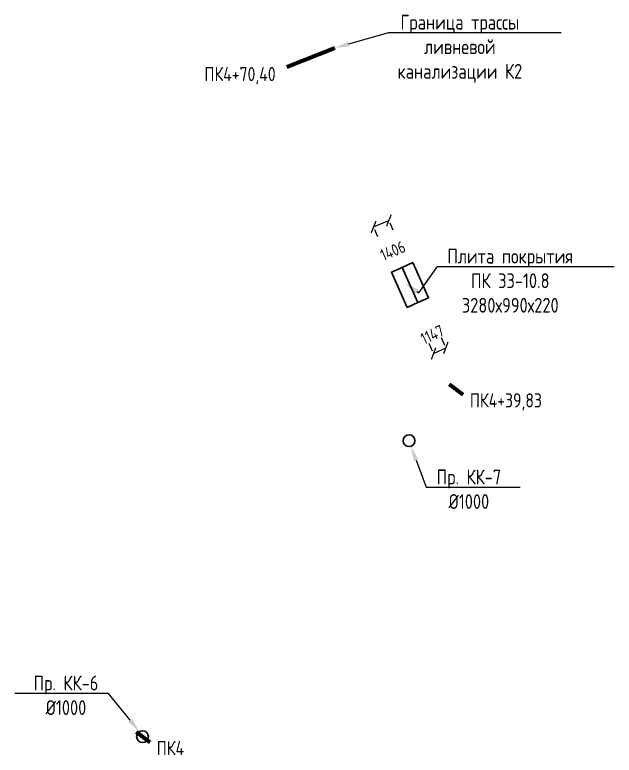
# Model space of a CAD drawing. Header units: millimetres. Extents: x 23834235 to 25435680, y -11289 to 22860162.
# Drawn here: x 24245832 to 24296667, y 22732485 to 22795266 of the extents above; entities that cross this region are included whole.
import ezdxf
from ezdxf import colors
from ezdxf.entities.mleader import LeaderData, LeaderLine
from ezdxf.math import Vec2, Vec3

# ---------------------------------------------------------------- set-up
doc = ezdxf.new("R2010")
doc.units = ezdxf.units.MM
doc.layers.add('Выноски', color=7, linetype='Continuous')
for name, color, linetype, lineweight in [('Колодца К2', 30, 'Continuous', 30), ('Пикеты', 1, 'Continuous', 60), ('Плита перекрытия', 7, 'Continuous', 30)]:
    doc.layers.add(name, color=color, linetype=linetype, lineweight=lineweight)
doc.styles.add('GOST 2.304', font='GOST_type.ttf')
doc.styles.get("Standard").update_dxf_attribs({"font": 'arial.ttf'})
doc.dimstyles.new('STANDARD$0', dxfattribs={"dimscale": 100, "dimtxt": 2.5, "dimasz": 1, "dimexe": 0.5, "dimexo": 2, "dimgap": 1, "dimtad": 1, "dimdec": 0, "dimzin": 0, "dimdsep": 46, "dimtxsty": 'Standard', "dimblk1": 'OBLIQUE', "dimblk2": 'OBLIQUE', "dimsah": 1, "dimcen": 2, "dimadec": 0, "dimazin": 0, "dimtfac": 1, "dimtdec": 4, "dimtofl": 0, "dimtmove": 2, "dimatfit": 3, "dimldrblk": 'OBLIQUE', "dimfxl": 1, "dimtolj": 1, "dimtzin": 0, "dimarcsym": 0})

# ---------------------------------------------------------------- blocks, each defined once
blk = doc.blocks.new('_ArchTick')
at = {"color": 0, "linetype": 'ByBlock', "const_width": 0.15}
blk.add_lwpolyline([(-0.5, -0.5), (0.5, 0.5)], dxfattribs=at)
blk = doc.blocks.new('*D28')
at = {"color": 0, "lineweight": -2, "transparency": 16777216}
for p, q in [((24276263, 22777277), (24277556, 22777829)), ((24277912, 22776997), (24277655, 22777600)), ((24276619, 22776445), (24276361, 22777047))]:
    blk.add_line(p, q, dxfattribs=at)
at = {"color": 0, "lineweight": -2, "transparency": 16777216, "xscale": 750.0000000000001, "yscale": 750.0000000000001, "zscale": 750.0000000000001}
for p, rotation in [((24277556, 22777829), 23.11587157500197), ((24276263, 22777277), 203.115871575002)]:
    blk.add_blockref('_ArchTick', p, dxfattribs=dict(at, rotation=rotation))
at = {"color": 0, "transparency": 16777216, "insert": (24277892, 22775252), "char_height": 1000, "attachment_point": 5, "rotation": 23.11587, "style": 'GOST 2.304'}
blk.add_mtext('\\A1;1406', dxfattribs=at)
blk = doc.blocks.new('_Oblique')
at = {"color": 0, "linetype": 'ByBlock', "lineweight": -2}
blk.add_line((-0.5, -0.5), (0.5, 0.5), dxfattribs=at)
blk = doc.blocks.new('*D29')
at = {"color": 0, "lineweight": -2, "transparency": 16777216}
for p, q in [((24281983, 22767899), (24282283, 22767252)), ((24280942, 22767418), (24281242, 22766770)), ((24281347, 22766543), (24282388, 22767025))]:
    blk.add_line(p, q, dxfattribs=at)
at = {"color": 0, "lineweight": -2, "transparency": 16777216, "xscale": 750.0000000000001, "yscale": 750.0000000000001, "zscale": 750.0000000000001}
for p, rotation in [((24282388, 22767025), 24.83359828694749), ((24281347, 22766543), 204.8335982869475)]:
    blk.add_blockref('_ArchTick', p, dxfattribs=dict(at, rotation=rotation))
at = {"color": 0, "transparency": 16777216, "insert": (24281237, 22768146), "char_height": 1000, "attachment_point": 5, "rotation": 24.8336, "style": 'GOST 2.304'}
blk.add_mtext('\\A1;1147', dxfattribs=at)

msp = doc.modelspace()

# ---------------------------------------------------------------- linework, layer by layer
at = {"layer": 'Колодца К2'}
for centre in [(24279267.938, 22759148.881), (24256663.936, 22734056.88)]:
    msp.add_circle(centre, 500, dxfattribs=at)
at = {"layer": 'Пикеты', "color": 240, "lineweight": 70, "true_color": 0xed1f24}
for p, q in [((24268911.987, 22790860.74), (24272965.601, 22792452.445)), ((24283866.576, 22763048.35), (24282711.694, 22763927.841)), ((24257309.247, 22733562.282), (24256154.365, 22734441.774))]:
    msp.add_line(p, q, dxfattribs=at)
at = {"layer": 'Плита перекрытия'}
for points in [[(24277771.62, 22773444.437), (24278674.151, 22773851.248), (24280018.983, 22770864.859), (24279109.425, 22770457.207), (24277771.62, 22773444.437)], [(24278681.179, 22773852.089), (24279583.71, 22774258.901), (24280928.542, 22771272.512), (24280018.983, 22770864.859), (24278681.179, 22773852.089)]]:
    msp.add_lwpolyline(points, dxfattribs=at)

# ---------------------------------------------------------------- texts
at = {"layer": 'Пикеты', "style": 'GOST 2.304'}
for s, p in [('ПК4+70,40', (24261912.75, 22789643.535)), ('ПК4+39,83', (24284426.353, 22761974.354, -123453)), ('ПК4', (24257869.024, 22732488.287, -123453))]:
    msp.add_text(s, height=1200, dxfattribs=at).set_placement(p)

# ---------------------------------------------------------------- dimensions: what is measured, and where the dimension line sits
for p1, p2, distance, picture, middle in [((24276225.937, 22777364.381), (24277519.251, 22777916.449), -94.603, '*D28', (24277892.056, 22775252.153)), ((24281362.245, 22766510.003), (24282402.995, 22766991.638), 36.547, '*D29', (24281237.144, 22768145.61))]:
    dim = msp.add_aligned_dim(p1=p1, p2=p2, distance=distance, dimstyle='STANDARD$0', override={"dimscale": 500, "dimtxt": 2, "dimasz": 1.5, "dimtxsty": 'GOST 2.304', "dimblk1": 'ArchTick', "dimblk2": 'ArchTick'})
    dim.commit()
    dim.dimension.update_dxf_attribs({"geometry": picture, "text_midpoint": middle})

# ---------------------------------------------------------------- leaders
at = {"layer": 'Выноски', "color": 0, "lineweight": -2}
ml = msp.add_multileader_mtext('Standard', dxfattribs=at)
ml.set_content('{\\C0;Граница трассы\\Pливневой\\Pканализации К2}', color=5, style='GOST 2.304')
ml.set_leader_properties(lineweight=-3)
ml.build(insert=Vec2(0, 0))
ml.multileader.update_dxf_attribs({"text_left_attachment_type": 6, "text_right_attachment_type": 6, "dogleg_length": 1, "arrow_head_size": 1250, "scale": 500})
ctx = ml.context
ctx.base_point, ctx.scale, ctx.char_height, ctx.arrow_head_size, ctx.landing_gap_size, ctx.plane_origin = Vec3(24277642.821, 22793765.127, -193576), 500, 1250, 1250, 900, Vec3(24280510.295, 22789108.96, -193576)
ctx.left_attachment, ctx.right_attachment, ctx.text_align_type = 6, 6, 1
notes = []
notes.append((ctx, [(0, (1, 1, 0), (24277542.973, 22793765.127, -193576), (1, 0), 99.848, [(1, [(24272965.601, 22792452.445, -193576)], 0, [])])]))
ctx.mtext.insert, ctx.mtext.alignment, ctx.mtext.flow_direction = Vec3(24283577.221, 22795265.127, -193576), 2, 5
ml = msp.add_multileader_mtext('Standard', dxfattribs=at)
ml.set_content('{\\C0;Плита покрытия\\PПК 33-10.8\\P3280х990х220}', color=5, style='GOST 2.304')
ml.set_leader_properties(lineweight=-3)
ml.build(insert=Vec2(0, 0))
ml.multileader.update_dxf_attribs({"text_left_attachment_type": 6, "text_right_attachment_type": 6, "dogleg_length": 1, "arrow_head_size": 1250, "scale": 500})
ctx = ml.context
ctx.base_point, ctx.scale, ctx.char_height, ctx.arrow_head_size, ctx.landing_gap_size, ctx.plane_origin = Vec3(24281784.348, 22773926.448, 105124), 500, 1250, 1250, 900, Vec3(24279863.831, 22747847.263, 105124)
ctx.left_attachment, ctx.right_attachment, ctx.text_align_type = 6, 6, 1
notes.append((ctx, [(0, (1, 1, 0), (24281684.5, 22773926.448, 105124), (1, 0), 99.848, [(0, [(24278911.273, 22772514.426, 105124), (24280097, 22771685.487, 105124)], 0, [])])]))
ctx.mtext.insert, ctx.mtext.alignment, ctx.mtext.flow_direction = Vec3(24287852.772, 22775426.448, 105124), 2, 5
ml = msp.add_multileader_mtext('Standard', dxfattribs=at)
ml.set_content('{\\C0;Пр. КК-7\\P%%C1000}', color=5, style='GOST 2.304')
ml.set_leader_properties(lineweight=-3)
ml.build(insert=Vec2(0, 0))
ml.multileader.update_dxf_attribs({"text_left_attachment_type": 6, "text_right_attachment_type": 6, "dogleg_length": 1, "arrow_head_size": 1250, "scale": 500})
ctx = ml.context
ctx.base_point, ctx.scale, ctx.char_height, ctx.arrow_head_size, ctx.landing_gap_size, ctx.plane_origin = Vec3(24280819.937, 22755202.881, 105124), 500, 1250, 1250, 900, Vec3(24278554.995, 22734634.481, 105124)
ctx.left_attachment, ctx.right_attachment, ctx.text_align_type = 6, 6, 1
notes.append((ctx, [(0, (1, 1, 0), (24280720.089, 22755202.881, 105124), (1, 0), 99.848, [(1, [(24279421.601, 22758673.079, 105124)], 0, [])])]))
ctx.mtext.insert, ctx.mtext.alignment, ctx.mtext.flow_direction = Vec3(24284342.793, 22756702.881, 105124), 2, 5
ml = msp.add_multileader_mtext('Standard', dxfattribs=at)
ml.set_content('{\\C0;Пр. КК-6\\P%%C1000}', color=5, style='GOST 2.304')
ml.set_leader_properties(lineweight=-3)
ml.build(insert=Vec2(0, 0))
ml.multileader.update_dxf_attribs({"text_left_attachment_type": 6, "text_right_attachment_type": 6, "dogleg_length": 1, "arrow_head_size": 1250, "scale": 500})
ctx = ml.context
ctx.base_point, ctx.scale, ctx.char_height, ctx.arrow_head_size, ctx.landing_gap_size, ctx.plane_origin = Vec3(24246648.678, 22737726.91, 105124), 500, 1250, 1250, 900, Vec3(24244196.502, 22706798.137, 105124)
ctx.left_attachment, ctx.right_attachment, ctx.text_align_type = 6, 6, 1
notes.append((ctx, [(1, (1, 1, 0), (24253792.45, 22737726.91, 105124), (-1, 0), 99.848, [(1, [(24256387.835, 22734473.735, 105124)], 0, [])])]))
ctx.mtext.insert, ctx.mtext.alignment, ctx.mtext.flow_direction = Vec3(24250170.64, 22739226.91, 105124), 2, 5
for ctx, leaders in notes:
    for number, flags, end, landing, length, lines in leaders:
        leader = LeaderData()
        leader.index, (leader.has_last_leader_line, leader.has_dogleg_vector, leader.attachment_direction) = number, flags
        leader.last_leader_point, leader.dogleg_vector, leader.dogleg_length = Vec3(end), Vec3(landing), length
        for number, points, colour, breaks in lines:
            line = LeaderLine()
            line.index, line.vertices, line.color, line.breaks = number, Vec3.list(points), colors.encode_raw_color(colour), breaks
            leader.lines.append(line)
        ctx.leaders.append(leader)

doc.saveas('drawing.dxf')
